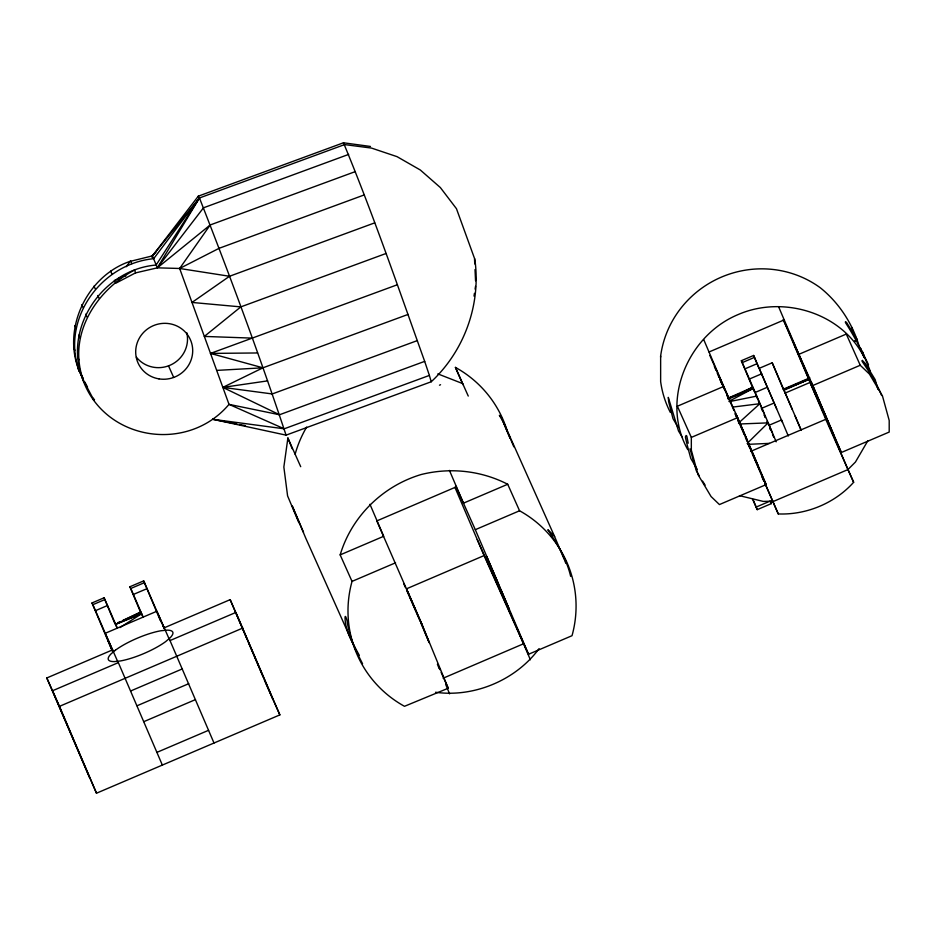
<?xml version="1.0" encoding="UTF-8"?>
<svg xmlns="http://www.w3.org/2000/svg" width="936" height="936" viewBox="0 0 936 936"><rect width="100%" height="100%" fill="white"/><g stroke="black" fill="none" stroke-linecap="round" stroke-linejoin="round"><path stroke-width="1.4" d="M859.388 347.01C852.79 323.903 839.101 302.878 820.345 287.808A100.257 97.367 -24.1 0 0 660.64 356.019L660.64 381.56A100.257 97.367 -24.1 0 0 670.375 412.472M723.692 386.439L677.383 406.224L691.33 437.404L691.33 450.181L698.057 474.704L711.079 496.548L719.433 504.562L766.174 484.602L737.638 417.631L709.839 355.469M83.468 379.396C58.5 336.738 83.667 277.325 129.624 261.518L152.416 255.891L198.303 196.174L343.465 142.787C373.218 214.519 398.49 288.218 424.675 361.366L279.513 414.753L229.016 404.364C187.317 453.866 103.51 440.61 82.356 378.32C63.121 327.635 103.1 269.392 156.113 265.04L199.45 197.976L344.6 144.589L371.487 148.075L397.039 156.651L420.299 169.989L440.365 187.563L456.464 208.705L474.493 258.359L474.763 263.964M83.608 381.116C66.947 336.141 94.992 291.073 134.62 269.966L135.521 272.891L115.643 283.28L114.391 280.484L120.065 278.343L125.155 274.88L125.74 276.19M79.431 371.662C60.372 319.925 100.643 263.812 153.668 258.687L199.45 197.976L198.303 196.174M300.713 466.69L287.89 438.013L283.854 467.017L287.586 495.893L298.83 522.674M474.025 296.104L474.447 293.319M475.09 289.142L475.523 286.357M376.623 520.498L422.428 625.494L448.227 688.241L404.492 706.306A114.59 111.279 -24.1 0 1 352.03 581.396L340.166 554.884C351.62 516.391 382.847 485.913 421.235 474.505C450.31 467.286 481.022 470.551 507.71 484.263L519.562 510.775A114.59 111.279 -24.1 0 1 572.025 635.696L528.548 654.264L477.243 539.557M867.766 440.879L855.457 462.021L847.946 469.544L853.644 482.274C834.912 503.205 806.305 515.081 778.272 513.934L765.075 483.608L778.272 513.934M474.739 258.745C481.373 303.837 464.537 350.743 431.227 381.759L286.065 435.146C259.518 355.294 230.174 276.319 199.45 197.976L157.365 267.836L135.521 272.891M424.675 361.366L429.378 375.418L284.216 428.805L229.016 404.364L179.654 268.48L210.19 224.979L355.352 171.581M126.22 266.725L130.572 260.851L131.812 263.648M435.521 692.266C474.224 697.671 515.911 680.086 539.077 648.625M374.669 222.873L229.519 276.272L179.654 268.48L157.365 267.836L152.416 255.891L199.45 197.976M152.416 255.891L156.312 251.538M747.15 443.453L768.093 422.873L772.492 433.181M738.516 423.095L759.868 403.697L752.673 387.247L727.845 398.303M210.19 224.979L157.365 267.836L203.498 207.804L348.66 154.405M385.983 253.504L240.821 306.891L204.34 336.422L252.229 338.118L397.39 284.731M229.519 276.272L191.997 302.445L240.821 306.891M119.96 627.588L141.547 613.84L140.739 612.074L122.873 620.369M743.769 391.997L752.673 387.247L753.597 389.551M729.144 401.24L753.246 388.463L727.869 398.362M179.654 268.48L219.071 248.321L364.221 194.934M854.837 341.184L857.399 339.908L846.53 322.429L845.454 321.68L845.43 322.569C855.399 337.978 864.057 354.498 870.386 371.569M142.939 617.023L141.547 613.84L115.491 624.394L140.739 612.074M550.707 536.223L553.34 534.971L554.603 536.539L564.338 559.728M117.76 622.732L120.311 621.551M808.786 378.823L783.713 389.68L783.467 389.13L809.804 377.875M107.523 605.487L104.083 597.788L92.02 602.948L95.484 610.682L107.523 605.487L117.292 628.068M377.044 520.814L456.452 486.79M406.364 588.873L484.087 555.574L523.54 643.769L443.137 678.214M550.66 536.117L553.34 534.971L547.852 529.741C557.388 544.132 566.748 559.354 570.644 576.354M439.475 385.187L440.552 384.731M660.64 357.084L660.64 356.019M140.915 613.08L129.917 586.755L143.676 580.882L164.467 628.828L163.391 626.324M92.851 604.691L104.914 599.543M129.917 586.755L130.736 588.51L144.507 582.625M709.02 351.995L784.204 319.89M115.491 624.394L141.324 613.361M754.03 391.037L741.347 360.711L753.644 355.458L782.496 422.393M741.347 360.711L742.236 362.606L754.533 357.353M742.236 362.606L744.986 368.854L757.282 363.601M801.333 430.408L772.212 362.794L759.166 368.363L776.646 408.716M798.876 354.323L846.296 334.07L860.242 365.262L869.45 374.096L882.461 395.94L889.2 420.463L889.2 432.058L841.347 452.497L810.658 383.877M164.315 627.775L230.174 599.648L279.864 714.893L96.49 793.213L46.8 677.968L112.659 649.841M744.986 368.854L749.397 379.033L761.705 373.78M340.166 554.884L383.69 536.293L369.954 504.27M507.71 484.263L463.449 503.17L449.444 470.399M854.779 341.032L857.399 339.908M728.22 399.145L753.246 388.463M118.381 662.618L52.521 690.756L89.517 777.617M170.036 640.552L235.895 612.425L272.891 699.297M749.397 379.033L755.188 392.453L767.485 387.2M808.856 379.244L783.713 389.68L808.926 379.384L783.97 390.23L785.199 393.061L810.225 382.368M46.8 677.968L59.494 706.341L242.869 628.021M352.03 581.396L395.542 562.805M455.797 486.053L475.312 529.682L519.562 510.775M691.33 437.404L737.638 417.631M853.644 482.274L825.751 419.316L783.268 319.585L812.822 385.515L860.242 365.262M755.188 392.453L761.951 408.201L774.247 402.948M130.771 690.932L182.426 668.866M776.166 441.815L769.216 425.201L781.525 419.948L788.287 435.977M137.077 705.756L188.733 683.689M750.567 451.433L825.751 419.316M143.851 721.644L195.507 699.59M156.932 752.368L208.588 730.302M757.224 509.652L756.194 507.055L770.234 501.064L771.264 503.65L757.224 509.652L752.474 498.97M773.007 501.591L848.192 469.474M130.736 588.51L133.357 594.454L147.139 588.615M408.108 314.414L262.946 367.813L210.506 353.41L252.229 338.118M417.409 340.564L272.259 393.951L222.838 387.387L262.946 367.813L216.672 370.399M729.249 401.638L756.604 396.139M267.602 380.882L222.838 387.387L279.513 414.753M733.087 407.043L759.868 403.697L763.788 412.823M747.607 444.366L769.427 443.371M740.364 423.961L768.093 422.873M772.574 501.205L763.25 501.404L739.498 495.659M210.506 353.41L257.587 352.966M286.065 435.146L212.729 419.281L284.216 428.805M343.465 142.787L370.457 146.461M212.729 419.281L236.796 423.973M239.628 424.523L245.29 425.623M119.036 278.062L120.065 278.343M862.407 360.454L865.262 363.449L875.172 379.63L877.933 389.353M862.325 360.43L862.033 361.226C869.298 372.107 876.856 383.386 881.653 395.519M437.837 373.885L462.676 383.596M151.222 256.324L153.668 258.687M82.356 378.32L92.524 397.589L94.513 399.707M362.571 663.729C355.61 650.391 349.175 636.129 347.08 621.013A27.717 1.86 81.7 0 0 345.056 617.128C344.869 630.805 352.966 643.64 359.295 655.294M303.51 532.221L292.266 506.037L305.721 538.083L356.394 651.351M554.603 536.539L503.416 422.113L499.356 415.338L501.006 416.719L503.58 422.932M702.597 481.139L705.124 485.14M682.052 436.866L678.483 430.934L668.292 397.355L668.632 401.638L672.996 418.673L677.98 427.132M699.403 475.944L696.325 470.808L689.972 448.824M864.408 357.856C842.388 312.905 783.303 294.899 738.153 314.555C687.48 335.533 660.395 400.83 687.726 449.584M868.514 364.748L860.114 347.467L863.905 356.873M697.133 469.264L690.768 458.394L688.639 450.532A29.004 1.018 74.2 0 1 685.421 436.972L686.088 435.486L686.813 436.071L688.217 443.208M78.191 368.866L82.894 377.887M84.813 381.97L87.504 387.118M770.375 501.79L771.264 503.65M114.906 623.107L117.105 628.056M748.18 444.389L749.912 448.262M766.174 484.602L752.216 453.422L763.963 480.987M762.115 477.243L763.846 481.116M506.984 430.256A114.59 111.279 -24.1 0 0 455.422 367.392L468.257 396.068M403.65 583.537L405.428 587.504M406.61 590.148L420.229 621.469M407.651 591.423L422.428 625.494M438.738 667.029L439.92 669.685M441.102 672.329L448.227 688.241M168.503 365.859L173.686 377.43M110.647 271.159L111.899 273.955M94.009 286.123L95.261 288.92M97.824 295.507L99.076 298.303M267.181 686.509L279.864 714.893M81.795 304.703L83.047 307.499M85.691 314.145L86.943 316.941M74.833 325.658L76.085 328.454M78.823 335.123L80.075 337.919M73.605 347.537L74.857 350.333M77.688 357.014L78.928 359.81M92.524 397.589L93.775 400.386M169.17 638.621L214.005 743.02M117.76 661.249L162.349 765.086M95.484 610.682L112.893 650.965M455.422 367.392L462.957 384.602M161.998 623.563L159.611 618.123L160.208 619.655M785.199 393.061L792.254 409.418M133.357 594.454L143.114 617.035M162.536 624.803L164.139 628.512M112.484 650.578L107.956 640.189L111.957 649.83M726.277 393.202L718.731 375.816L719.889 378.67M415.49 609.991L409.722 596.501M761.951 408.201L769.216 425.201M769.731 427.916L770.855 430.537M772.528 434.456L773.651 437.065M747.057 439.932L735.93 414.192L758.429 466.865L755.048 458.734M726.816 394.442L729.097 399.789M475.312 529.682L528.548 654.264M498.514 584.122L486.381 556.078L508.88 608.622L501.392 590.862M516.695 627.752L530.384 659.786M454.908 487.305L484.087 555.574M111.735 648.391L112.811 650.894M812.822 385.515L841.347 452.497M778.752 307.09L847.946 469.544M795.179 416.263L800.736 429.32M764.384 415.069L765.437 417.538M755.633 394.816L756.768 397.484M758.464 401.485L759.599 404.153M761.307 408.154L762.442 410.834M764.127 414.777L765.25 417.397M766.923 421.34L768.128 423.868M769.778 427.729L770.878 430.303M703.755 339.651L733.964 410.553M735.099 413.232L736.808 417.245M737.954 419.925L744.225 434.667M745.372 437.346L747.08 441.359M748.227 444.038L751.643 452.076M727.05 395.577L728.196 398.268M714.367 366.432L716.075 370.445M717.222 373.125L718.93 377.149M720.077 379.829L721.785 383.842M503.416 422.113L510.319 438.422M230.174 599.648L247.256 639.733M248.391 642.412L263.191 677.161M264.326 679.828L266.608 685.175M169.24 639.194L156.909 611.22L105.253 633.286L117.328 660.699M160.243 620.311L143.676 580.882M112.402 651.362L92.02 602.948M59.494 706.341L96.49 793.213M783.806 390.464L772.212 362.794M758.581 401.404L759.634 403.896M752.696 453.176L754.58 457.622M735.216 414.157L736.609 417.433M724.37 389.271L720.275 379.571M564.841 560.921L565.847 563.296M409.184 595.237L407.043 590.066M114.52 622.779L104.083 597.788M756.112 395.554L757.095 397.894M508.026 433.543L510.073 438.376M758.675 367.649L753.644 355.458M737.977 420.673L739.323 423.856M507.523 432.338L504.118 424.219M510.787 439.546L513.829 446.823M423.435 629.168L429.226 642.751L421.024 622.37M753.328 500.152L756.194 507.055M420.779 622.779L422.955 628.021M437.404 664.267L438.972 668.07M445.817 684.731L449.572 693.857M287.89 438.013L292.161 448.707M783.467 389.13L783.725 389.821M429.378 375.418L431.227 381.759M851.772 327.331L852.895 331.414M862.887 352.17L863.963 356.183M475.02 269.568L475.546 280.765M186.732 332.596A28.642 27.823 -24.1 0 1 171.265 364.677A28.642 27.823 -24.1 0 1 136.375 357.178M295.132 454.206A114.59 111.279 -24.1 0 1 306.669 427.05M115.385 650.216L110.974 653.971A35.018 8.354 -23.1 0 0 114.379 661.6L120.206 660.991A35.018 8.354 -23.1 0 0 165.742 641.546L170.153 637.779A35.018 8.354 -23.1 0 0 166.737 630.15L160.922 630.759A35.018 8.354 -23.1 0 0 115.385 650.216M794.255 344.425L793.915 343.699L816.052 395.507L794.255 344.425M811.465 382.824L811.114 382.087L833.613 434.76L811.465 382.824M158.98 378.881A28.642 27.823 -24.1 0 0 191.073 341.394A28.642 27.823 -24.1 0 0 142.529 333.579A28.642 27.823 -24.1 0 0 158.98 378.881"/></g></svg>
